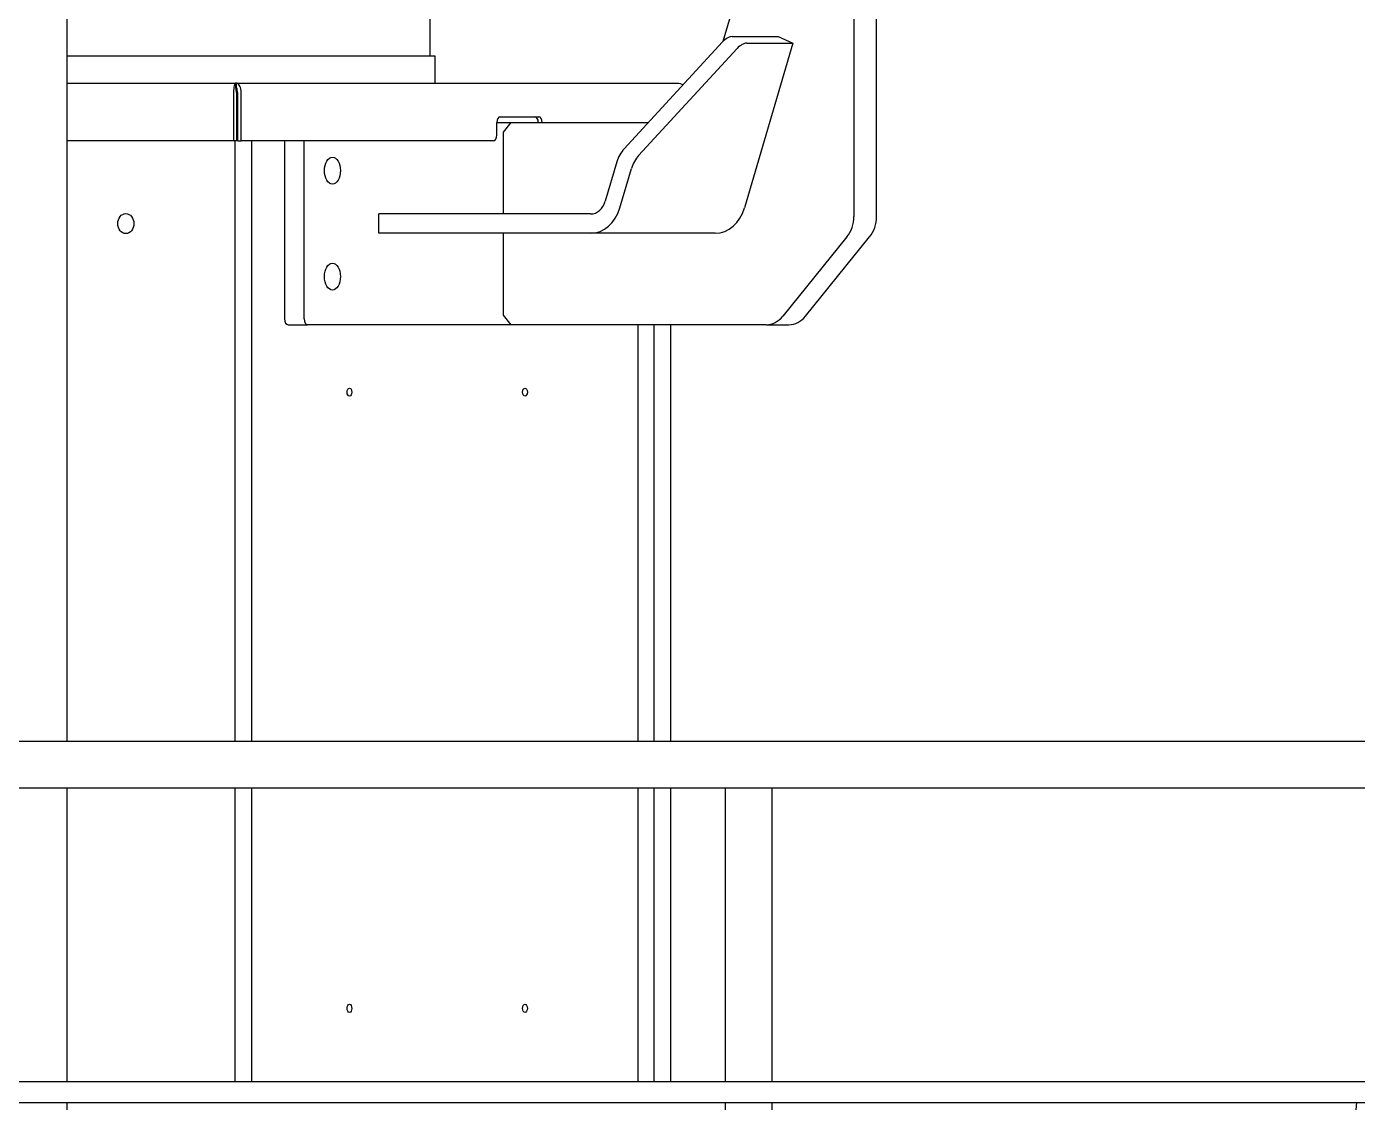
# Model space of a CAD drawing. Header units: millimetres. Extents: x 0 to 118900, y 0 to 84100.
# Drawn here: x 54964 to 56346, y 79026 to 80143 of the extents above; entities that cross this region are included whole.
import ezdxf

# ---------------------------------------------------------------- set-up
doc = ezdxf.new("R2010")
doc.units = ezdxf.units.MM
doc.header["$LTSCALE"] = 100
doc.layers.add('Visible', color=7, linetype='Continuous', lineweight=25)

msp = doc.modelspace()

# ---------------------------------------------------------------- linework, layer by layer
at = {"layer": 'Visible'}
for p, q in [((55005.37, 80952.7), (55005.37, 79400.35)), ((55822.82, 80220.2), (55822.82, 79945.62)), ((55846.34, 79945.62), (55846.34, 80220.2)), ((55687.02, 80127.51), (55696.64, 80160.2)), ((55382.91, 80112.2), (55382.91, 80153.2)), ((55696.34, 80132.37), (55744.39, 80132.37)), ((55744.39, 80132.37), (55759.59, 80125.53)), ((55686.4, 80126.87), (55584.12, 80015.72)), ((55599.32, 80008.88), (55701.6, 80120.03)), ((55759.59, 80125.53), (55709.25, 79954.51)), ((55711.54, 80125.53), (55759.59, 80125.53)), ((55387.91, 80112.2), (55005.37, 80112.2)), ((55387.91, 80084.2), (55387.91, 80112.2)), ((55005.37, 80084.2), (55180.42, 80084.2)), ((55178.59, 80074.2), (55178.59, 80024.2)), ((55180.42, 80081.07), (55180.42, 80084.2)), ((55180.42, 80084.2), (55181.41, 80084.2)), ((55181.41, 80079.2), (55180.76, 80079.2)), ((55181.41, 80084.2), (55181.41, 80079.2)), ((55181.41, 80084.2), (55639.26, 80084.2)), ((55181.53, 80074.2), (55181.53, 80024.2)), ((55182.52, 80074.2), (55182.52, 80024.2)), ((55186.56, 80024.2), (55186.56, 80074.2)), ((55182.52, 80070.2), (55181.53, 80070.2)), ((55182.52, 80063.2), (55181.53, 80063.2)), ((55455.64, 80049.2), (55495.63, 80049.2)), ((55452.12, 80030.2), (55452.12, 80043.2)), ((55452.12, 80043.2), (55466.94, 80043.2)), ((55458.85, 80033.2), (55466.94, 80043.2)), ((55458.85, 79948.2), (55458.85, 80033.2)), ((55466.94, 80043.2), (55609.41, 80043.2)), ((55178.59, 80024.2), (55005.37, 80024.2)), ((55181.53, 80024.2), (55178.59, 80024.2)), ((55179.89, 80024.2), (55179.89, 79400.35)), ((55182.52, 80024.2), (55186.56, 80024.2)), ((55448.59, 80024.2), (55186.56, 80024.2)), ((55197.53, 79400.35), (55197.53, 80024.2)), ((55231.64, 80024.2), (55231.64, 79839.2)), ((55251.86, 79839.2), (55251.86, 80024.2)), ((55576.77, 80002.43), (55564.67, 79961.36)), ((55579.87, 79954.51), (55591.97, 79995.59)), ((55549.47, 79948.2), (55329.48, 79948.2)), ((55329.48, 79928.2), (55329.48, 79948.2)), ((55549.47, 79928.2), (55329.48, 79928.2)), ((55458.85, 79843.2), (55458.85, 79928.2)), ((55678.84, 79928.2), (55549.47, 79928.2)), ((55815.71, 79924.41), (55749.05, 79841.98)), ((55772.57, 79841.98), (55839.24, 79924.41)), ((55466.94, 79833.2), (55458.85, 79843.2)), ((55235.16, 79833.2), (55255.39, 79833.2)), ((55466.94, 79833.2), (55255.39, 79833.2)), ((55731.89, 79833.2), (55466.94, 79833.2)), ((55598.87, 79400.35), (55598.87, 79833.2)), ((55615.05, 79833.2), (55615.05, 79400.35)), ((55632.69, 79400.35), (55632.69, 79833.2)), ((55731.89, 79833.2), (55755.41, 79833.2)), ((57818.06, 79400.35), (52606.05, 79400.35)), ((52615.8, 79352.05), (57818.06, 79352.05)), ((55005.37, 79352.05), (55005.37, 79046.85)), ((55179.89, 79352.05), (55179.89, 79046.85)), ((55197.53, 79046.85), (55197.53, 79352.05)), ((55598.87, 79046.85), (55598.87, 79352.05)), ((55615.05, 79352.05), (55615.05, 79046.85)), ((55632.69, 79046.85), (55632.69, 79352.05)), ((55689.61, 79046.85), (55689.61, 79352.05)), ((55737.91, 79046.85), (55737.91, 79352.05)), ((57818.06, 79046.85), (52615.8, 79046.85)), ((52615.8, 79025.55), (57818.06, 79025.55)), ((55005.37, 79025.55), (55005.37, 78716.85)), ((55689.61, 78716.85), (55689.61, 79025.55)), ((55737.91, 78716.85), (55737.91, 79025.55)), ((56344.93, 79025.55), (56339.7, 78965.7))]:
    msp.add_line(p, q, dxfattribs=at)
for centre, major_axis, ratio, start_param, end_param in [((55690.8, 80113.58), (8.21, 18.24), 0.5525873, 0.2437209, 1.029119), ((55706.01, 80106.74), (8.21, 18.24), 0.5525873, 0.2437209, 1.029119), ((55180.42, 80074.2), (0, -5), 0.2207726, 1.5707963, 2.5918697), ((55181.41, 80074.2), (0, -5), 0.2207726, 1.5707963, 3.1415927), ((55181.36, 80043.2), (0, 20), 0.8088237, 6.2115088, 6.2726302), ((55455.64, 80043.2), (0, 6), 0.5880512, 0, 1.5707963), ((55491.59, 80043.2), (0, 6), 0.5880512, 4.712389, 6.2831853), ((55495.63, 80043.2), (0, 6), 0.5880512, 4.712389, 6.2831853), ((55448.59, 80030.2), (0, -6), 0.5880512, 0, 1.5707963), ((55588.53, 80002.43), (-8.21, -18.24), 0.5525873, 4.1707117, 4.9561098), ((55603.73, 79995.59), (8.21, 18.24), 0.5525873, 1.029119, 1.8145172), ((55549.47, 79968.2), (0, -20), 0.8088237, 0, 1.2217305), ((55549.47, 79968.2), (0, -40), 0.8088237, 0, 1.2217305), ((55678.84, 79968.2), (0, -40), 0.8088237, 0, 1.2217305), ((55798.56, 79945.62), (0, -30), 0.8088237, 0.7853982, 1.5707963), ((55822.08, 79945.62), (0, 30), 0.8088237, 3.9269908, 4.712389), ((55235.16, 79839.2), (0, -6), 0.5880512, 4.712389, 6.2831853), ((55255.39, 79839.2), (0, -6), 0.5880512, 4.712389, 6.2831853), ((55731.89, 79863.2), (0, -30), 0.8088237, 0, 0.7853982), ((55755.41, 79863.2), (0, -30), 0.8088237, 0, 0.7853982)]:
    msp.add_ellipse(centre, major_axis=major_axis, ratio=ratio, start_param=start_param, end_param=end_param, dxfattribs=at)
for centre, major_axis, ratio in [((55281.26, 79993.2), (0, 14), 0.5880512), ((55066.66, 79938.2), (0, 10.38), 0.8088237), ((55281.26, 79883.2), (0, 14), 0.5880512), ((55298.97, 79763.2), (0, 4.19), 0.5880512), ((55481.26, 79763.2), (0, 4.19), 0.5880512), ((55298.97, 79123.2), (0, 4.19), 0.5880512), ((55481.26, 79123.2), (0, 4.19), 0.5880512)]:
    msp.add_ellipse(centre, major_axis=major_axis, ratio=ratio, dxfattribs=at)
for points, knots in [([(55180.42, 80084.2), (55179.94, 80084.2), (55179.47, 80083.12), (55179.13, 80081.27), (55178.81, 80079.54), (55178.61, 80077.16), (55178.59, 80074.72), (55178.59, 80074.55), (55178.59, 80074.37), (55178.59, 80074.2)], [1.5707963, 1.5707963, 1.5707963, 1.5707963, 2.3561945, 2.3561945, 2.3561945, 3.0889928, 3.0889928, 3.0889928, 3.1415927, 3.1415927, 3.1415927, 3.1415927]), ([(55180.42, 80081.07), (55180.42, 80081.07), (55180.43, 80081.01), (55180.44, 80080.77), (55180.46, 80080.6), (55180.53, 80080.15), (55180.59, 80079.88), (55180.75, 80079.23), (55180.86, 80078.85), (55181, 80078.46)], [0, 0, 0, 0, 0.11361738, 0.11361738, 0.22604997, 0.22604997, 0.34518624, 0.34518624, 0.47935727, 0.47935727, 0.47935727, 0.47935727]), ([(55186.56, 80074.2), (55186.56, 80076.64), (55186.08, 80079.07), (55185.24, 80080.89), (55184.38, 80082.74), (55183.16, 80083.93), (55181.88, 80084.15), (55181.72, 80084.18), (55181.57, 80084.2), (55181.41, 80084.2)], [-3.1415927, -3.1415927, -3.1415927, -3.1415927, -2.4087943, -2.4087943, -2.4087943, -1.6614579, -1.6614579, -1.6614579, -1.5707963, -1.5707963, -1.5707963, -1.5707963])]:
    msp.add_open_spline(points, degree=3, knots=knots, dxfattribs=at)
msp.add_open_spline([(55639.26, 80084.2), (55641.48, 80084.2), (55643.68, 80083.56), (55645.51, 80082.43)], degree=3, dxfattribs=at)

doc.saveas('drawing.dxf')
